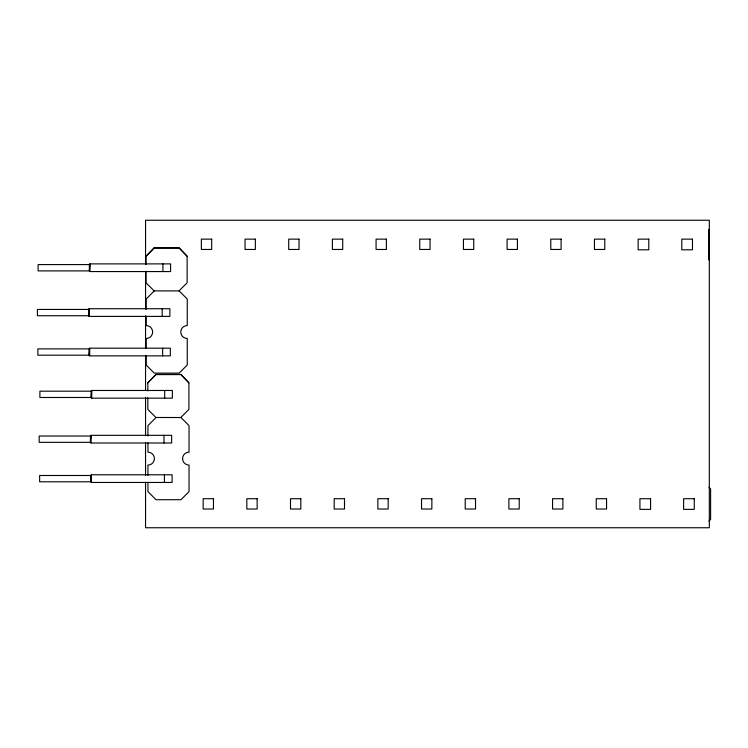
<?xml version="1.0" encoding="UTF-8"?>
<svg xmlns="http://www.w3.org/2000/svg" width="748" height="748" viewBox="0 0 748 748"><rect width="100%" height="100%" fill="white"/><g stroke="black" fill="none" stroke-linecap="round" stroke-linejoin="round"><path stroke-width="1.12" d="M89.377 264.586L89.928 263.885L170.591 263.885L170.591 271.561L89.947 271.561L89.377 270.898L89.377 264.586L38.12 264.586L38.12 270.898L89.377 270.898L89.928 263.885L89.947 271.561M88.647 309.438L89.208 308.728L169.871 308.728L169.871 316.404L89.227 316.404L88.647 315.74L88.647 309.438L37.4 309.438L37.4 315.74L88.647 315.74L89.208 308.728L89.227 316.404M89.106 348.895L89.667 348.185L170.329 348.185L170.329 355.87L89.685 355.87L89.106 355.197L89.106 348.895L37.858 348.895L37.858 355.197L89.106 355.197L89.667 348.185L89.685 355.87M91.153 391.185L91.705 390.475L172.367 390.475L172.367 398.16L91.724 398.16L91.153 397.487L91.153 391.185L39.896 391.185L39.896 397.487L91.153 397.487L91.705 390.475L91.724 398.16M90.433 436.028L90.985 435.317L171.647 435.317L171.647 443.003L91.004 443.003L90.433 442.33L90.433 436.028L39.177 436.028L39.177 442.33L90.433 442.33L90.985 435.317L91.004 443.003M90.882 475.485L91.443 474.784L172.105 474.784L172.105 482.46L91.462 482.46L90.882 481.796L90.882 475.485L39.635 475.485L39.635 481.796L90.882 481.796L91.443 474.784L91.462 482.46M146.038 264.343L146.038 256.265L154.21 247.84L179.127 247.84L187.131 256.265L187.131 282.8L179.043 290.888M147.823 390.933L147.823 382.864L155.986 374.43L180.904 374.43L188.907 382.864L188.907 409.399L180.82 417.487M146.038 256.265L154.21 247.84M147.823 382.864L155.986 374.43M154.256 290.925L146.169 299.022L146.169 309.401M156.033 417.524L147.945 425.612L147.945 435.991M708.964 521.15L710.6 519.514L710.6 488.902L708.964 487.275M154.21 247.999L179.127 247.999L187.131 256.265M155.986 374.589L180.904 374.589L188.907 382.864M708.814 229.337L708.814 259.949M164.691 390.475L164.691 398.16M164.429 474.784L164.429 482.46M163.971 435.317L163.971 443.003M162.914 263.885L162.914 271.561M162.643 348.185L162.643 355.87M162.194 308.728L162.194 316.404M147.945 442.919L147.945 452.147A6.47 6.47 0 0 1 154.415 458.618A6.47 6.47 0 0 1 147.945 465.088L147.945 475.466M147.945 482.395L147.945 491.623L156.033 499.711L180.951 499.711L189.038 491.623L189.038 465.088A6.47 6.47 0 0 1 182.568 458.618A6.47 6.47 0 0 1 189.038 452.147L189.038 425.612L180.951 417.524L155.911 417.487L147.823 409.399L147.823 397.861M146.169 316.32L146.169 325.548A6.47 6.47 0 0 1 152.639 332.019A6.47 6.47 0 0 1 146.169 338.498L146.169 347.726M146.169 355.796L146.169 365.024L154.256 373.112L179.165 373.112L187.252 365.024L187.252 338.498A6.47 6.47 0 0 1 180.782 332.019A6.47 6.47 0 0 1 187.252 325.548L187.252 299.022L179.165 290.925L154.125 290.888L146.038 282.8L146.038 271.262M145.551 264.512L145.551 220.249L709.319 220.249L709.319 527.751L145.551 527.751L145.551 482.329M145.551 271.496L145.551 308.774M145.551 315.759L145.551 348.372M145.551 355.365L145.551 390.306M145.551 397.3L145.551 435.738M145.551 442.723L145.551 475.335M211.684 239.136L201.362 239.136L201.362 249.458L211.684 249.458L211.684 239.136M255.358 239.136L245.045 239.136L245.045 249.458L255.358 249.458L255.358 239.136M299.032 239.136L288.719 239.136L288.719 249.458L299.032 249.458L299.032 239.136M342.715 239.136L332.393 239.136L332.393 249.458L342.715 249.458L342.715 239.136M386.389 239.136L376.076 239.136L376.076 249.458L386.389 249.458L386.389 239.136M430.063 239.136L419.75 239.136L419.75 249.458L430.063 249.458L430.063 239.136M473.746 239.136L463.423 239.136L463.423 249.458L473.746 249.458L473.746 239.136M517.42 239.136L507.107 239.136L507.107 249.458L517.42 249.458L517.42 239.136M561.103 239.136L550.78 239.136L550.78 249.458L561.103 249.458L561.103 239.136M604.777 239.136L594.454 239.136L594.454 249.458L604.777 249.458L604.777 239.136M648.797 239.136L638.138 239.136L638.138 249.804L648.797 249.804L648.797 239.136M692.47 239.136L681.811 239.136L681.811 249.804L692.47 249.804L692.47 239.136M213.47 498.71L203.157 498.71L203.157 509.023L213.47 509.023L213.47 498.71M257.144 498.71L246.831 498.71L246.831 509.023L257.144 509.023L257.144 498.71M300.827 498.71L290.505 498.71L290.505 509.023L300.827 509.023L300.827 498.71M344.501 498.71L334.188 498.71L334.188 509.023L344.501 509.023L344.501 498.71M388.184 498.71L377.862 498.71L377.862 509.023L388.184 509.023L388.184 498.71M431.858 498.71L421.535 498.71L421.535 509.023L431.858 509.023L431.858 498.71M475.532 498.71L465.219 498.71L465.219 509.023L475.532 509.023L475.532 498.71M519.215 498.71L508.892 498.71L508.892 509.023L519.215 509.023L519.215 498.71M562.889 498.71L552.566 498.71L552.566 509.023L562.889 509.023L562.889 498.71M606.563 498.71L596.25 498.71L596.25 509.023L606.563 509.023L606.563 498.71M650.582 498.71L639.923 498.71L639.923 509.369L650.582 509.369L650.582 498.71M694.266 498.71L683.607 498.71L683.607 509.369L694.266 509.369L694.266 498.71"/></g></svg>
